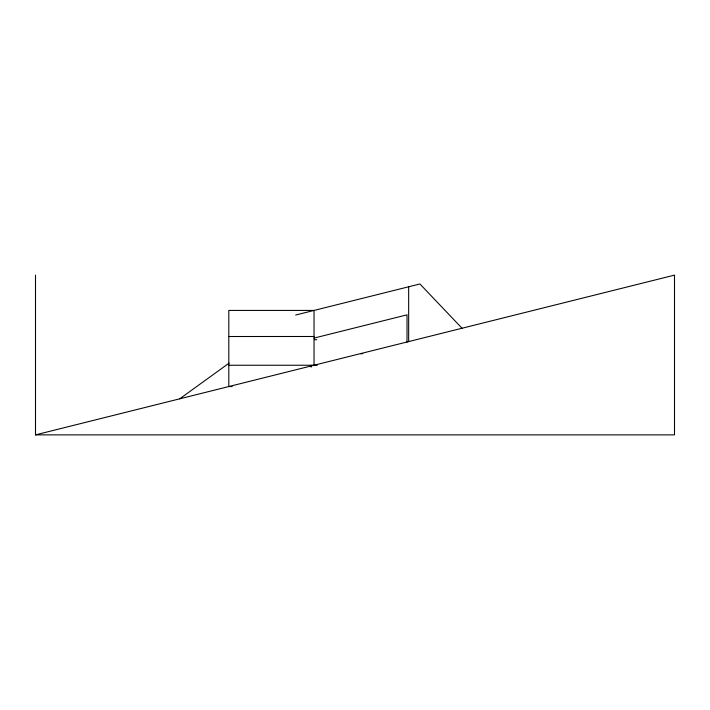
<?xml version="1.0" encoding="UTF-8"?>
<svg xmlns="http://www.w3.org/2000/svg" width="710" height="710" viewBox="0 0 710 710"><rect width="100%" height="100%" fill="white"/><g stroke="black" fill="none" stroke-linecap="round" stroke-linejoin="round"><path stroke-width="1.06" d="M179.719 398.816L229.135 363.094M295.626 315.036L419.912 283.964L462.024 328.242M314.033 338.084L407.016 314.841L407.016 341.998M35.5 434.875L674.5 275.125L674.5 434.875L35.5 434.875L35.5 275.125M228.806 336.513L314.033 336.487M314.495 339.682L316.758 339.682M406.466 341.581L408.667 341.581L408.667 286.778M360.52 353.713L362.739 353.713M228.806 365.242L317.352 365.242M232.126 386.551L228.806 386.551L228.806 310.43L314.033 310.43L314.033 365.242M311.104 365.242L311.104 367.177"/></g></svg>
